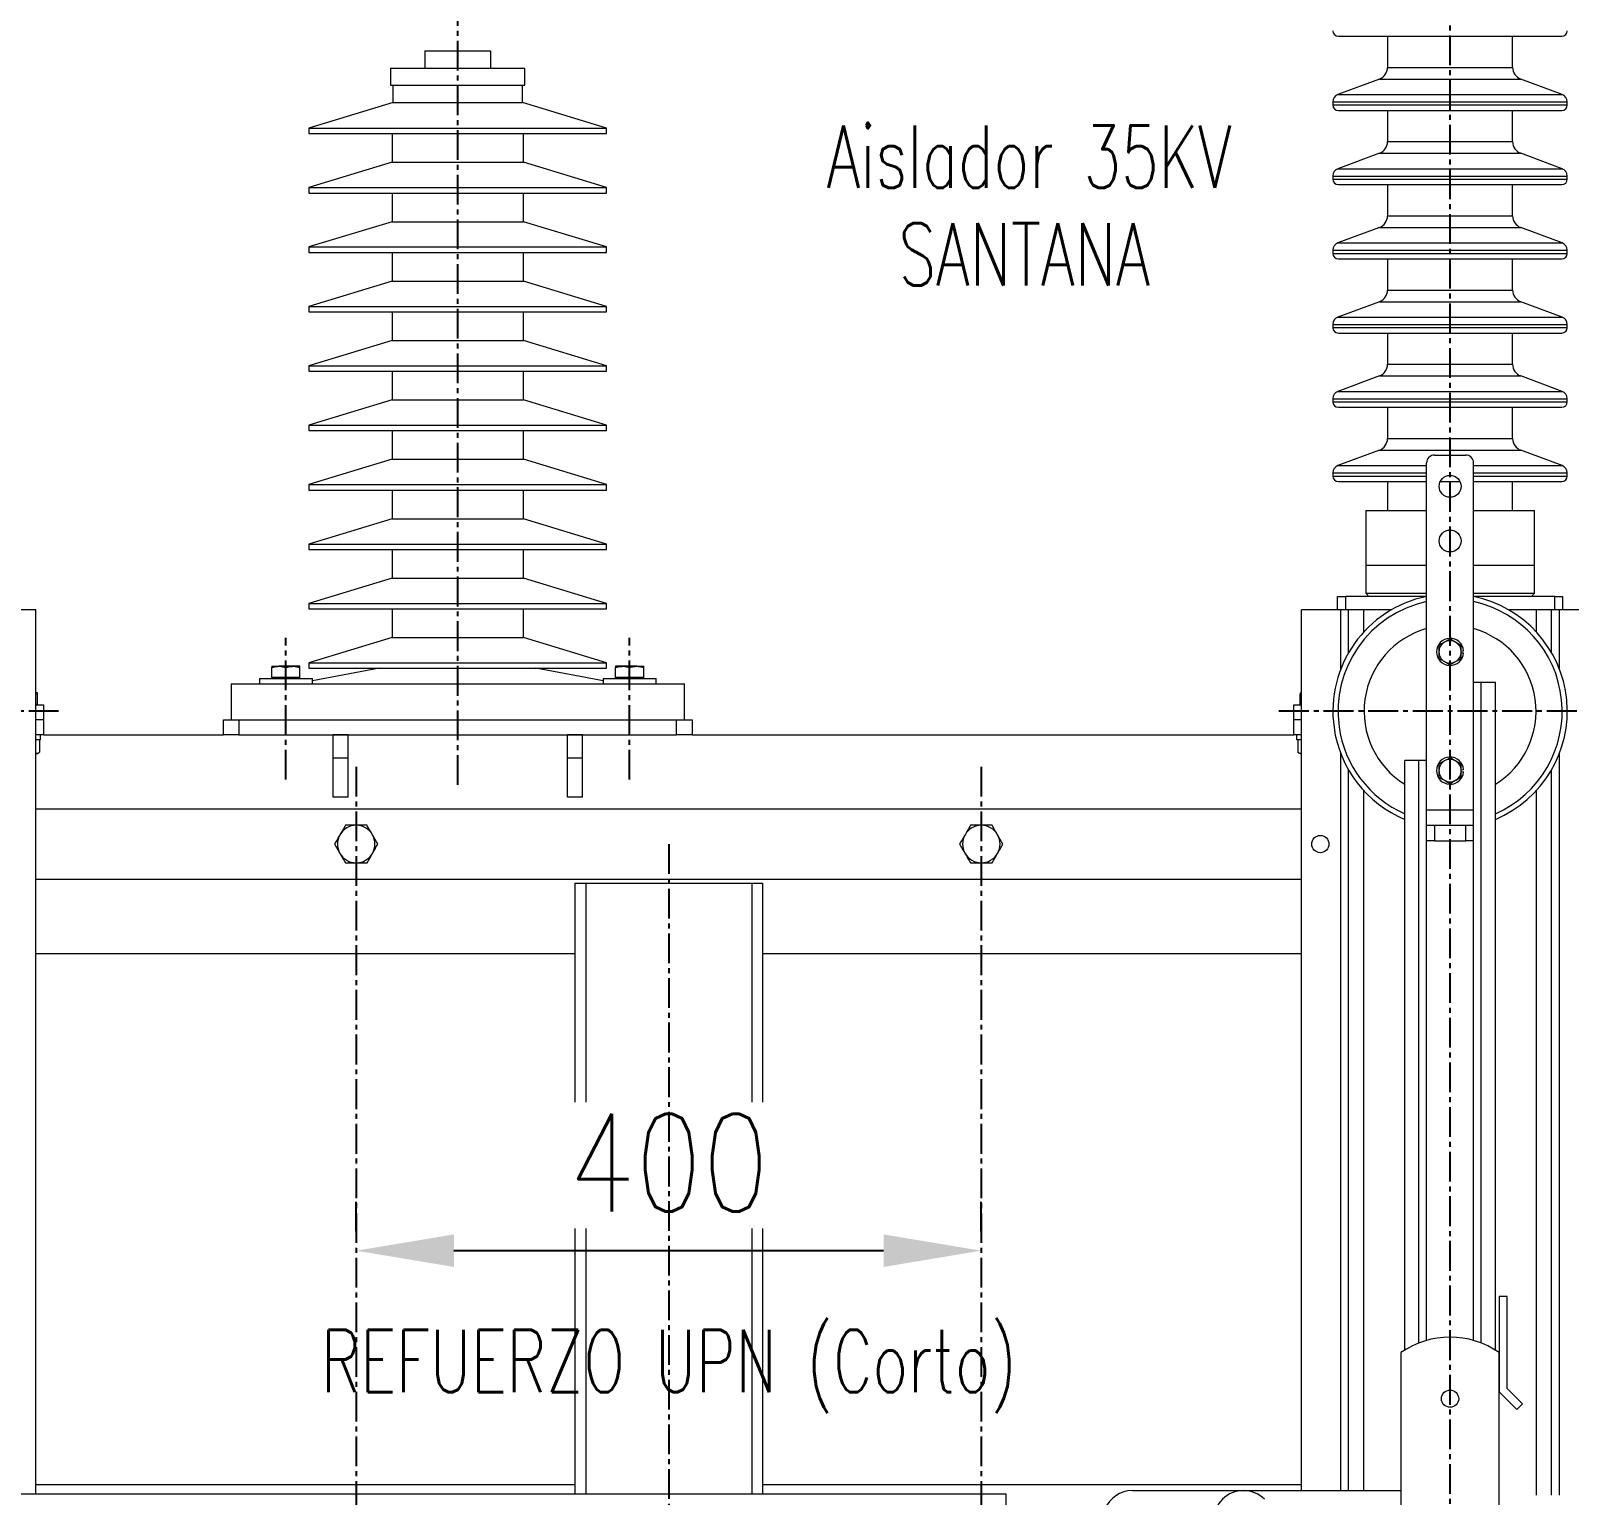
# Model space of a CAD drawing. Header units: millimetres. Extents: x 1587714 to 3094800, y -694377 to -413614.
# Drawn here: x 2030174 to 2031158, y -552337 to -551399 of the extents above; entities that cross this region are included whole.
import ezdxf

# ---------------------------------------------------------------- set-up
doc = ezdxf.new("R2010")
doc.units = ezdxf.units.MM
doc.linetypes.add('CENTER2', pattern=[28.575, 19.05, -3.175, 3.175, -3.175])
for name, color, linetype in [('0_EJES', 1, 'CENTER2'), ('M0_EQUIPOS', 7, 'Continuous'), ('M2_PLBULONES', 2, 'Continuous'), ('M_DIM', 1, 'Continuous')]:
    doc.layers.add(name, color=color, linetype=linetype)
doc.styles.add('STYLE-MSF', font='simplex.shx', dxfattribs={"width": 0.8})
doc.dimstyles.new('DIM1-25', dxfattribs={"dimscale": 25, "dimtxt": 2.5, "dimasz": 2.5, "dimexe": 1.25, "dimexo": 0.5, "dimgap": 1, "dimtad": 1, "dimdec": 1, "dimtxsty": 'STYLE-MSF', "dimcen": 2.5, "dimclrd": 8, "dimclre": 8, "dimclrt": 3, "dimaunit": 1, "dimadec": 1, "dimazin": 2, "dimtfac": 1, "dimtdec": 1, "dimtmove": 0, "dimatfit": 3, "dimfxl": 1, "dimlwd": -1, "dimlwe": -1, "dimarcsym": 0})

# ---------------------------------------------------------------- blocks, each defined once
blk = doc.blocks.new('*D67')
at = {"layer": 'Defpoints', "color": 0}
for p in [(2030382.08, -552180.07), (2030382.08, -552180.07), (2030782.08, -552180.07)]:
    blk.add_point(p, dxfattribs=at)
at = {"layer": 'M_DIM', "color": 8}
for p, q in [((2030382.08, -552167.57), (2030382.08, -552148.82)), ((2030782.08, -552167.57), (2030782.08, -552148.82)), ((2030719.58, -552180.07), (2030444.58, -552180.07))]:
    blk.add_line(p, q, dxfattribs=at)
for points in [[(2030444.58, -552169.66), (2030444.58, -552190.49), (2030382.08, -552180.07)], [(2030719.58, -552169.66), (2030719.58, -552190.49), (2030782.08, -552180.07)]]:
    blk.add_solid(points, dxfattribs=at)
at = {"layer": 'M_DIM', "color": 3, "insert": (2030582.08, -552123.82), "char_height": 62.5, "attachment_point": 5, "style": 'STYLE-MSF'}
blk.add_mtext('400', dxfattribs=at)

msp = doc.modelspace()

# ---------------------------------------------------------------- linework, layer by layer
at = {"layer": '0_EJES'}
for p, q in [((2031082.082, -561136.8825), (2031082.082, -551102.9118)), ((2030447.082, -551881.9841), (2030447.082, -551296.4113)), ((2030337.0966, -551878.4841), (2030337.0966, -551787.802)), ((2030557.0673, -551878.4841), (2030557.0673, -551787.802)), ((2030191.6774, -551834.8222), (2029972.4862, -551834.8222)), ((2031191.6774, -551834.8222), (2030972.4862, -551834.8222)), ((2030382.0817, -551870.328), (2030382.0817, -552449.3165)), ((2030782.0817, -551870.328), (2030782.0817, -552449.3165)), ((2030582.0817, -551919.8222), (2030582.0817, -552399.8222))]:
    msp.add_line(p, q, dxfattribs=at)
at = {"layer": 'M0_EQUIPOS', "color": 20, "linetype": 'Continuous', "lineweight": 15}
for p, q in [((2031010.5818, -551402.7621), (2031153.5818, -551402.7621)), ((2031042.0818, -551402.7621), (2031042.0818, -551422.6996)), ((2031122.0818, -551422.6996), (2031122.0818, -551402.7621)), ((2030426.0817, -551412.1794), (2030426.0817, -551423.1793)), ((2030426.0817, -551412.1794), (2030447.0819, -551412.1794)), ((2030447.0819, -551412.1794), (2030447.0819, -551423.1793)), ((2030447.0819, -551412.1794), (2030468.0818, -551412.1794)), ((2030468.0818, -551412.1794), (2030468.0818, -551423.1793)), ((2030404.0819, -551423.1793), (2030404.0819, -551434.1795)), ((2030404.0819, -551423.1793), (2030490.0819, -551423.1793)), ((2030490.0819, -551434.1795), (2030490.0819, -551423.1793)), ((2031042.0818, -551422.6996), (2031122.0818, -551422.6996)), ((2030404.0819, -551434.1795), (2030490.0819, -551434.1795)), ((2030405.5818, -551434.1795), (2030405.5818, -551445.1794)), ((2030488.5817, -551445.1794), (2030488.5817, -551434.1795)), ((2031036.8673, -551430.1991), (2031010.3409, -551440.0517)), ((2031036.8673, -551430.1991), (2031127.2963, -551430.1991)), ((2031153.8227, -551440.0517), (2031127.2963, -551430.1991)), ((2030405.7461, -551445.1794), (2030351.8318, -551461.6074)), ((2030405.5818, -551445.1794), (2030488.5817, -551445.1794)), ((2030542.3318, -551461.6074), (2030488.4175, -551445.1794)), ((2031007.0818, -551444.7388), (2031007.0818, -551446.7623)), ((2031007.0818, -551444.7388), (2031157.0818, -551444.7388)), ((2031007.0818, -551446.7623), (2031157.0818, -551446.7623)), ((2031010.3409, -551440.0517), (2031153.8227, -551440.0517)), ((2031157.0818, -551446.7623), (2031157.0818, -551444.7388)), ((2031010.5818, -551450.2622), (2031153.5818, -551450.2622)), ((2031042.0818, -551450.2622), (2031042.0818, -551470.1995)), ((2031122.0818, -551470.1995), (2031122.0818, -551450.2622)), ((2030351.8318, -551461.6074), (2030351.8318, -551465.0797)), ((2030351.8318, -551461.6074), (2030542.3318, -551461.6074)), ((2030351.8318, -551465.0797), (2030542.3318, -551465.0797)), ((2030405.0036, -551465.0797), (2030405.0036, -551483.4303)), ((2030489.1599, -551483.4303), (2030489.1599, -551465.0797)), ((2030542.3318, -551465.0797), (2030542.3318, -551461.6074)), ((2031042.0818, -551470.1995), (2031122.0818, -551470.1995)), ((2030405.0036, -551483.4303), (2030351.8318, -551499.6323)), ((2030405.0036, -551483.4303), (2030489.1599, -551483.4303)), ((2030542.3318, -551499.6323), (2030489.1599, -551483.4303)), ((2031036.8673, -551477.699), (2031010.3409, -551487.5516)), ((2031036.8673, -551477.699), (2031127.2963, -551477.699)), ((2031153.8227, -551487.5516), (2031127.2963, -551477.699)), ((2031007.0818, -551492.2387), (2031007.0818, -551494.2622)), ((2031007.0818, -551492.2387), (2031157.0818, -551492.2387)), ((2031007.0818, -551494.2622), (2031157.0818, -551494.2622)), ((2031010.3409, -551487.5516), (2031153.8227, -551487.5516)), ((2031157.0818, -551494.2622), (2031157.0818, -551492.2387)), ((2030351.8318, -551499.6323), (2030351.8318, -551503.1046)), ((2030351.8318, -551499.6323), (2030542.3318, -551499.6323)), ((2030351.8318, -551503.1046), (2030542.3318, -551503.1046)), ((2030405.0036, -551503.1046), (2030405.0036, -551521.455)), ((2030489.1599, -551521.455), (2030489.1599, -551503.1046)), ((2030542.3318, -551503.1046), (2030542.3318, -551499.6323)), ((2031010.5818, -551497.7621), (2031153.5818, -551497.7621)), ((2031042.0818, -551497.7621), (2031042.0818, -551517.6997)), ((2031122.0818, -551517.6997), (2031122.0818, -551497.7621)), ((2030405.0036, -551521.455), (2030351.8318, -551537.657)), ((2030405.0036, -551521.455), (2030489.1599, -551521.455)), ((2030542.3318, -551537.657), (2030489.1599, -551521.455)), ((2031036.8673, -551525.1991), (2031010.3409, -551535.0518)), ((2031036.8673, -551525.1991), (2031127.2963, -551525.1991)), ((2031042.0818, -551517.6997), (2031122.0818, -551517.6997)), ((2031153.8227, -551535.0518), (2031127.2963, -551525.1991)), ((2031010.3409, -551535.0518), (2031153.8227, -551535.0518)), ((2030351.8318, -551537.657), (2030351.8318, -551541.1293)), ((2030351.8318, -551537.657), (2030542.3318, -551537.657)), ((2030351.8318, -551541.1293), (2030542.3318, -551541.1293)), ((2030405.0036, -551541.1293), (2030405.0036, -551559.4796)), ((2030489.1599, -551559.4796), (2030489.1599, -551541.1293)), ((2030542.3318, -551541.1293), (2030542.3318, -551537.657)), ((2031007.0818, -551539.7388), (2031007.0818, -551541.7623)), ((2031007.0818, -551539.7388), (2031157.0818, -551539.7388)), ((2031007.0818, -551541.7623), (2031157.0818, -551541.7623)), ((2031010.5818, -551545.2623), (2031153.5818, -551545.2623)), ((2031042.0818, -551545.2623), (2031042.0818, -551565.1996)), ((2031122.0818, -551565.1996), (2031122.0818, -551545.2623)), ((2031157.0818, -551541.7623), (2031157.0818, -551539.7388)), ((2030405.0036, -551559.4796), (2030351.8318, -551575.6816)), ((2030405.0036, -551559.4796), (2030489.1599, -551559.4796)), ((2030542.3318, -551575.6816), (2030489.1599, -551559.4796)), ((2031042.0818, -551565.1996), (2031122.0818, -551565.1996)), ((2030351.8318, -551575.6816), (2030351.8318, -551579.154)), ((2030351.8318, -551575.6816), (2030542.3318, -551575.6816)), ((2030542.3318, -551579.154), (2030542.3318, -551575.6816)), ((2031036.8673, -551572.699), (2031010.3409, -551582.5517)), ((2031036.8673, -551572.699), (2031127.2963, -551572.699)), ((2031153.8227, -551582.5517), (2031127.2963, -551572.699)), ((2030351.8318, -551579.154), (2030542.3318, -551579.154)), ((2030405.0036, -551579.154), (2030405.0036, -551597.5046)), ((2030489.1599, -551597.5046), (2030489.1599, -551579.154)), ((2031010.3409, -551582.5517), (2031153.8227, -551582.5517)), ((2031007.0818, -551587.2387), (2031007.0818, -551589.2622)), ((2031007.0818, -551587.2387), (2031157.0818, -551587.2387)), ((2031007.0818, -551589.2622), (2031157.0818, -551589.2622)), ((2031010.5818, -551592.7622), (2031153.5818, -551592.7622)), ((2031042.0818, -551592.7622), (2031042.0818, -551612.6997)), ((2031122.0818, -551612.6997), (2031122.0818, -551592.7622)), ((2031157.0818, -551589.2622), (2031157.0818, -551587.2387)), ((2030405.0036, -551597.5046), (2030351.8318, -551613.7063)), ((2030405.0036, -551597.5046), (2030489.1599, -551597.5046)), ((2030542.3318, -551613.7063), (2030489.1599, -551597.5046)), ((2030351.8318, -551613.7063), (2030351.8318, -551617.1786)), ((2030351.8318, -551613.7063), (2030542.3318, -551613.7063)), ((2030542.3318, -551617.1786), (2030542.3318, -551613.7063)), ((2031042.0818, -551612.6997), (2031122.0818, -551612.6997)), ((2030351.8318, -551617.1786), (2030542.3318, -551617.1786)), ((2030405.0036, -551617.1786), (2030405.0036, -551635.5292)), ((2030489.1599, -551635.5292), (2030489.1599, -551617.1786)), ((2031036.8673, -551620.1989), (2031010.3409, -551630.0518)), ((2031036.8673, -551620.1989), (2031127.2963, -551620.1989)), ((2031153.8227, -551630.0518), (2031127.2963, -551620.1989)), ((2031007.0818, -551634.7389), (2031007.0818, -551636.7621)), ((2031007.0818, -551634.7389), (2031157.0818, -551634.7389)), ((2031010.3409, -551630.0518), (2031153.8227, -551630.0518)), ((2031157.0818, -551636.7621), (2031157.0818, -551634.7389)), ((2030405.0036, -551635.5292), (2030351.8318, -551651.731)), ((2030405.0036, -551635.5292), (2030489.1599, -551635.5292)), ((2030542.3318, -551651.731), (2030489.1599, -551635.5292)), ((2031007.0818, -551636.7621), (2031157.0818, -551636.7621)), ((2031010.5818, -551640.2623), (2031153.5818, -551640.2623)), ((2031042.0818, -551640.2623), (2031042.0818, -551660.1996)), ((2031122.0818, -551660.1996), (2031122.0818, -551640.2623)), ((2030351.8318, -551651.731), (2030351.8318, -551655.2033)), ((2030351.8318, -551651.731), (2030542.3318, -551651.731)), ((2030542.3318, -551655.2033), (2030542.3318, -551651.731)), ((2030351.8318, -551655.2033), (2030542.3318, -551655.2033)), ((2030405.0036, -551655.2033), (2030405.0036, -551673.5539)), ((2030489.1599, -551673.5539), (2030489.1599, -551655.2033)), ((2031042.0818, -551660.1996), (2031122.0818, -551660.1996)), ((2030405.0036, -551673.5539), (2030351.8318, -551689.7559)), ((2030405.0036, -551673.5539), (2030489.1599, -551673.5539)), ((2030542.3318, -551689.7559), (2030489.1599, -551673.5539)), ((2031036.8673, -551667.699), (2031010.3409, -551677.5517)), ((2031036.8673, -551667.699), (2031127.2963, -551667.699)), ((2031153.8227, -551677.5517), (2031127.2963, -551667.699)), ((2031007.0818, -551682.2388), (2031007.0818, -551684.2622)), ((2031007.0818, -551682.2388), (2031067.0818, -551682.2388)), ((2031010.3409, -551677.5517), (2031067.0818, -551677.5517)), ((2031097.0819, -551677.5517), (2031153.8227, -551677.5517)), ((2031097.0819, -551682.2388), (2031157.0818, -551682.2388)), ((2031157.0818, -551684.2622), (2031157.0818, -551682.2388)), ((2030351.8318, -551689.7559), (2030351.8318, -551693.2282)), ((2030351.8318, -551689.7559), (2030542.3318, -551689.7559)), ((2030351.8318, -551693.2282), (2030542.3318, -551693.2282)), ((2030405.0036, -551693.2282), (2030405.0036, -551711.5785)), ((2030489.1599, -551711.5785), (2030489.1599, -551693.2282)), ((2030542.3318, -551693.2282), (2030542.3318, -551689.7559)), ((2031007.0818, -551684.2622), (2031067.0818, -551684.2622)), ((2031010.5818, -551687.7622), (2031067.0818, -551687.7622)), ((2031042.0818, -551687.7622), (2031042.0818, -551706.2623)), ((2031075.7861, -551687.7622), (2031088.3776, -551687.7622)), ((2031097.0819, -551684.2622), (2031157.0818, -551684.2622)), ((2031097.0819, -551687.7622), (2031153.5818, -551687.7622)), ((2031122.0818, -551706.2623), (2031122.0818, -551687.7622)), ((2030405.0036, -551711.5785), (2030351.8318, -551727.7805)), ((2030405.0036, -551711.5785), (2030489.1599, -551711.5785)), ((2030542.3318, -551727.7805), (2030489.1599, -551711.5785)), ((2031028.0819, -551706.2623), (2031028.0819, -551741.2621)), ((2031028.0819, -551706.2623), (2031067.0818, -551706.2623)), ((2031097.0819, -551706.2623), (2031136.0818, -551706.2623)), ((2031136.0818, -551741.2621), (2031136.0818, -551706.2623)), ((2030351.8318, -551727.7805), (2030351.8318, -551731.2528)), ((2030351.8318, -551727.7805), (2030542.3318, -551727.7805)), ((2030351.8318, -551731.2528), (2030542.3318, -551731.2528)), ((2030405.0036, -551731.2528), (2030405.0036, -551749.6032)), ((2030489.1599, -551749.6032), (2030489.1599, -551731.2528)), ((2030542.3318, -551731.2528), (2030542.3318, -551727.7805)), ((2031028.0819, -551741.2621), (2031028.0819, -551759.2623)), ((2031028.0819, -551741.2621), (2031067.0818, -551741.2621)), ((2031097.0819, -551741.2621), (2031136.0818, -551741.2621)), ((2031136.0818, -551759.2623), (2031136.0818, -551741.2621)), ((2030405.0036, -551749.6032), (2030351.8318, -551765.8052)), ((2030405.0036, -551749.6032), (2030489.1599, -551749.6032)), ((2030542.3318, -551765.8052), (2030489.1599, -551749.6032)), ((2031010.0819, -551769.8223), (2031010.0819, -551761.2621)), ((2031010.0819, -551761.2621), (2031015.0818, -551761.2621)), ((2031015.0818, -551761.2621), (2031015.0818, -551769.8223)), ((2031067.0818, -551761.2621), (2031015.0818, -551761.2621)), ((2031028.0819, -551759.2623), (2031030.0818, -551761.2621)), ((2031028.0819, -551759.2623), (2031067.0818, -551759.2623)), ((2031097.0819, -551759.2623), (2031136.0818, -551759.2623)), ((2031149.0818, -551761.2621), (2031097.0819, -551761.2621)), ((2031134.0818, -551761.2621), (2031136.0818, -551759.2623)), ((2031149.0818, -551769.8223), (2031149.0818, -551761.2621)), ((2031149.0818, -551761.2621), (2031154.0818, -551761.2621)), ((2031154.0818, -551761.2621), (2031154.0818, -551769.8223)), ((2030351.8318, -551765.8052), (2030351.8318, -551769.2775)), ((2030351.8318, -551765.8052), (2030542.3318, -551765.8052)), ((2030351.8318, -551769.2775), (2030542.3318, -551769.2775)), ((2030405.0036, -551769.2775), (2030405.0036, -551787.6281)), ((2030489.1599, -551787.6281), (2030489.1599, -551769.2775)), ((2030542.3318, -551769.2775), (2030542.3318, -551765.8052)), ((2030405.0035, -551787.6281), (2030351.8318, -551803.8298)), ((2030405.0035, -551787.6281), (2030489.16, -551787.6281)), ((2030542.3316, -551803.8298), (2030489.16, -551787.6281)), ((2030351.8318, -551803.8298), (2030542.3316, -551803.8298)), ((2030351.8318, -551803.8298), (2030351.8318, -551807.3022)), ((2030351.8318, -551807.3022), (2030542.3316, -551807.3022)), ((2030397.0818, -551807.3022), (2030354.0968, -551815.4126)), ((2030540.0671, -551815.4126), (2030497.0817, -551807.3022)), ((2030542.3316, -551807.3022), (2030542.3316, -551803.8298)), ((2030302.082, -551817.3022), (2030592.0819, -551817.3022)), ((2030302.082, -551817.3022), (2030302.082, -551840.3022)), ((2030592.0819, -551840.3022), (2030592.0819, -551817.3022))]:
    msp.add_line(p, q, dxfattribs=at)
at = {"layer": 'M0_EQUIPOS', "color": 180, "linetype": 'Continuous', "lineweight": 15}
for p, q in [((2031072.0818, -551670.8221), (2031092.0819, -551670.8221)), ((2031067.0818, -551866.3222), (2031067.0818, -551675.8222)), ((2031097.0819, -551816.3221), (2031097.0819, -551675.8222)), ((2030177.0819, -551769.8223), (2030152.0818, -551769.8223)), ((2030177.0819, -552335.8999), (2030177.0819, -551769.8223)), ((2030987.0818, -552333.5999), (2030987.0818, -551769.8223)), ((2031012.0818, -551769.8223), (2030987.0818, -551769.8223)), ((2031017.0818, -551769.8223), (2031012.0818, -551769.8223)), ((2031012.0818, -551807.8964), (2031012.0818, -551769.8223)), ((2031017.0818, -551797.4057), (2031017.0818, -551769.8223)), ((2031026.8418, -551769.8223), (2031017.0818, -551769.8223)), ((2031044.6653, -551769.8223), (2031026.8418, -551769.8223)), ((2031026.8418, -551784.0921), (2031026.8418, -551769.8223)), ((2031137.3218, -551769.8223), (2031119.4985, -551769.8223)), ((2031147.0818, -551769.8223), (2031137.3218, -551769.8223)), ((2031137.3218, -551784.0921), (2031137.3218, -551769.8223)), ((2031147.0818, -551797.4057), (2031147.0818, -551769.8223)), ((2031152.0818, -551769.8223), (2031147.0818, -551769.8223)), ((2031177.0818, -551769.8223), (2031152.0818, -551769.8223)), ((2031152.0818, -551807.8964), (2031152.0818, -551769.8223)), ((2031097.0819, -552237.4932), (2031097.0819, -551816.3221)), ((2031102.0819, -551816.3221), (2031097.0819, -551816.3221)), ((2031111.0818, -551816.3221), (2031102.0819, -551816.3221)), ((2031102.0819, -552239.1735), (2031102.0819, -551816.3221)), ((2031111.0818, -552243.6749), (2031111.0818, -551816.3221)), ((2031012.0818, -552333.5999), (2031012.0818, -551861.748)), ((2031053.0818, -552243.6749), (2031053.0818, -551866.3222)), ((2031062.0818, -551866.3222), (2031053.0818, -551866.3222)), ((2031067.0818, -551866.3222), (2031062.0818, -551866.3222)), ((2031062.0818, -552239.1735), (2031062.0818, -551866.3222)), ((2031067.0818, -552237.4932), (2031067.0818, -551866.3222)), ((2031152.0818, -552336.5938), (2031152.0818, -551861.748)), ((2031017.0818, -552333.5999), (2031017.0818, -551872.2388)), ((2031147.0818, -552336.5938), (2031147.0818, -551872.2388)), ((2031026.8418, -552333.5999), (2031026.8418, -551885.5523)), ((2031137.3218, -552336.6005), (2031137.3218, -551885.5523)), ((2030177.0819, -551897.3222), (2030987.0818, -551897.3222)), ((2031067.0818, -551897.8222), (2031097.0819, -551897.8222)), ((2031067.0818, -551907.8222), (2031072.0818, -551907.8222)), ((2031072.0818, -551907.8222), (2031072.0818, -551917.8222)), ((2031072.0818, -551907.8222), (2031092.0819, -551907.8222)), ((2031092.0819, -551917.8222), (2031092.0819, -551907.8222)), ((2031092.0819, -551907.8222), (2031097.0819, -551907.8222)), ((2031072.0818, -551917.8222), (2031067.0818, -551917.8222)), ((2031072.0818, -551917.8222), (2031092.0819, -551917.8222)), ((2031097.0819, -551917.8222), (2031092.0819, -551917.8222)), ((2030177.0819, -551942.3222), (2030987.0818, -551942.3222)), ((2031113.5819, -552209.3222), (2031113.5819, -552270.3221)), ((2031118.5819, -552209.3222), (2031113.5819, -552209.3222)), ((2031118.5819, -552268.2511), (2031118.5819, -552209.3222)), ((2031050.5818, -552245.3222), (2031050.5818, -552529.8222)), ((2031113.5819, -552529.8222), (2031113.5819, -552245.3222)), ((2031113.5819, -552270.3221), (2031124.8955, -552281.6359)), ((2031128.431, -552278.1004), (2031118.5819, -552268.2511)), ((2031124.8955, -552281.6359), (2031128.431, -552278.1004)), ((2030878.8556, -552333.5999), (2031050.5818, -552333.5999)), ((2030798.0427, -552335.8999), (2030113.5821, -552335.8999)), ((2030798.0427, -552352.5999), (2030798.0427, -552335.8999))]:
    msp.add_line(p, q, dxfattribs=at)
at = {"layer": 'M0_EQUIPOS', "linetype": 'Continuous', "lineweight": 15}
for p, q in [((2030178.0818, -551823.0222), (2030177.0819, -551823.0222)), ((2030177.0819, -551823.5574), (2030178.0818, -551823.826)), ((2030178.0818, -551830.1823), (2030177.0819, -551830.1823)), ((2030177.0819, -551830.7822), (2030182.0818, -551830.7822)), ((2030178.0818, -551830.1823), (2030178.0818, -551823.826)), ((2030178.0818, -551830.7822), (2030178.0818, -551830.1823)), ((2030182.0818, -551830.7822), (2030182.0818, -551840.3022)), ((2030982.0819, -551840.3022), (2030982.0819, -551830.7822)), ((2030982.0819, -551830.7822), (2030987.0818, -551830.7822)), ((2030986.0818, -551823.0222), (2030987.0818, -551823.0222)), ((2030986.0818, -551823.826), (2030987.0818, -551823.5615)), ((2030986.0818, -551830.1823), (2030986.0818, -551823.826)), ((2030986.0818, -551830.1823), (2030986.0818, -551830.7822)), ((2030987.0818, -551830.1823), (2030986.0818, -551830.1823)), ((2030182.0818, -551840.3022), (2030177.0819, -551840.3022)), ((2030182.0818, -551840.3022), (2030182.0818, -551849.8222)), ((2030297.0819, -551840.3022), (2030307.0816, -551840.3022)), ((2030297.0819, -551849.8222), (2030297.0819, -551840.3022)), ((2030307.0816, -551840.3022), (2030587.0818, -551840.3022)), ((2030307.0816, -551840.3022), (2030307.0816, -551849.8222)), ((2030587.0818, -551840.3022), (2030597.0821, -551840.3022)), ((2030587.0818, -551849.8222), (2030587.0818, -551840.3022)), ((2030597.0821, -551840.3022), (2030597.0821, -551849.8222)), ((2030987.0818, -551840.3022), (2030982.0819, -551840.3022)), ((2030982.0819, -551849.8222), (2030982.0819, -551840.3022)), ((2030182.0818, -551849.8222), (2030177.0819, -551849.8222)), ((2030180.1182, -551852.9972), (2030180.1182, -551849.8222)), ((2030182.0818, -551849.8222), (2030297.0818, -551849.8222)), ((2030307.0816, -551849.8222), (2030297.0819, -551849.8222)), ((2030307.0816, -551849.8222), (2030587.0818, -551849.8222)), ((2030376.8419, -551849.8222), (2030367.3219, -551849.8222)), ((2030367.3219, -551864.8222), (2030367.3219, -551849.8222)), ((2030376.8419, -551864.8222), (2030376.8419, -551849.8222)), ((2030526.842, -551849.8222), (2030517.322, -551849.8222)), ((2030517.322, -551864.8222), (2030517.322, -551849.8222)), ((2030526.842, -551864.8222), (2030526.842, -551849.8222)), ((2030597.0821, -551849.8222), (2030587.0818, -551849.8222)), ((2030597.0817, -551849.8222), (2030982.0819, -551849.8222)), ((2030987.0818, -551849.8222), (2030982.0819, -551849.8222)), ((2030984.0796, -551852.9972), (2030984.0796, -551849.8222)), ((2030180.1182, -551852.9972), (2030177.0819, -551852.9972)), ((2030178.0818, -551861.8222), (2030179.4742, -551861.0184)), ((2030179.4742, -551852.9972), (2030179.4742, -551861.0184)), ((2030987.0818, -551852.9972), (2030984.0796, -551852.9972)), ((2030984.6896, -551852.9972), (2030984.6896, -551861.0184)), ((2030984.6896, -551861.0184), (2030986.0818, -551861.8222)), ((2030177.0819, -551861.8222), (2030178.0818, -551861.8222)), ((2030367.3219, -551889.8222), (2030367.3219, -551864.8222)), ((2030376.8419, -551864.8222), (2030367.3219, -551864.8222)), ((2030376.8419, -551889.8222), (2030376.8419, -551864.8222)), ((2030526.842, -551864.8222), (2030517.322, -551864.8222)), ((2030517.322, -551889.8222), (2030517.322, -551864.8222)), ((2030526.842, -551889.8222), (2030526.842, -551864.8222)), ((2030986.0818, -551861.8222), (2030987.0818, -551861.8222)), ((2030376.8419, -551889.8222), (2030367.3219, -551889.8222)), ((2030526.842, -551889.8222), (2030517.322, -551889.8222)), ((2030522.0818, -551944.8222), (2030525.0105, -551944.8222)), ((2030522.0818, -551944.8222), (2030522.0818, -552084.9719)), ((2030525.0105, -551944.8222), (2030528.9954, -551944.8222)), ((2030528.9954, -551944.8222), (2030531.9814, -551944.8222)), ((2030528.9954, -551944.8222), (2030528.9954, -552084.9719)), ((2030531.9814, -551944.8222), (2030540.9474, -551944.8222)), ((2030540.9474, -551944.8222), (2030623.2161, -551944.8222)), ((2030623.2161, -551944.8222), (2030632.182, -551944.8222)), ((2030632.182, -551944.8222), (2030635.1685, -551944.8222)), ((2030635.1685, -551944.8222), (2030639.1529, -551944.8222)), ((2030635.1685, -551944.8222), (2030635.1685, -552084.9719)), ((2030639.1529, -551944.8222), (2030642.0817, -551944.8222)), ((2030642.0817, -551944.8222), (2030642.0817, -552084.9719)), ((2030177.0819, -551989.8222), (2030522.0818, -551989.8222)), ((2030642.0819, -551989.8222), (2030987.0818, -551989.8222)), ((2030522.0818, -552165.9505), (2030522.0818, -552335.8999)), ((2030528.9954, -552165.9505), (2030528.9954, -552335.8999)), ((2030635.1685, -552165.9505), (2030635.1685, -552335.8999)), ((2030642.0817, -552165.9505), (2030642.0817, -552335.8999)), ((2030177.0819, -552329.8222), (2030522.0818, -552329.8222)), ((2030642.0819, -552329.8222), (2030987.0818, -552329.8222))]:
    msp.add_line(p, q, dxfattribs=at)
at = {"layer": 'M0_EQUIPOS', "color": 180, "linetype": 'Continuous', "lineweight": 15}
for centre, radius in [((2031082.0818, -551690.8222), 7), ((2031082.0818, -551725.8222), 7), ((2030999.0818, -551919.8222), 5.5), ((2031082.0818, -552274.8222), 5.5)]:
    msp.add_circle(centre, radius, dxfattribs=at)
at = {"layer": 'M0_EQUIPOS', "color": 20, "linetype": 'Continuous', "lineweight": 15}
for centre, radius, start, end in [((2031010.5818, -551399.2622), 3.5, 180, 270), ((2031153.5818, -551399.2622), 3.5, 270, 0), ((2031034.0818, -551422.6996), 8, 290.3764352, 0), ((2031130.0818, -551422.6996), 8, 180, 249.6235648), ((2031012.0818, -551444.7388), 5, 110.3764352, 180), ((2031010.5818, -551446.7622), 3.5, 180, 270), ((2031153.5818, -551446.7622), 3.5, 270, 0), ((2031152.0818, -551444.7388), 5, 0, 69.6235648), ((2031034.0818, -551470.1996), 8, 290.3764352, 0), ((2031130.0818, -551470.1996), 8, 180, 249.6235648), ((2031012.0818, -551492.2388), 5, 110.3764352, 180), ((2031010.5818, -551494.2622), 3.5, 180, 270), ((2031153.5818, -551494.2622), 3.5, 270, 0), ((2031152.0818, -551492.2388), 5, 0, 69.6235648), ((2031034.0818, -551517.6996), 8, 290.3764352, 0), ((2031130.0818, -551517.6996), 8, 180, 249.6235648), ((2031012.0818, -551539.7388), 5, 110.3764352, 180), ((2031152.0818, -551539.7388), 5, 0, 69.6235648), ((2031010.5818, -551541.7622), 3.5, 180, 270), ((2031153.5818, -551541.7622), 3.5, 270, 0), ((2031034.0818, -551565.1996), 8, 290.3764352, 0), ((2031130.0818, -551565.1996), 8, 180, 249.6235648), ((2031012.0818, -551587.2388), 5, 110.3764352, 180), ((2031152.0818, -551587.2388), 5, 0, 69.6235648), ((2031010.5818, -551589.2622), 3.5, 180, 270), ((2031153.5818, -551589.2622), 3.5, 270, 0), ((2031034.0818, -551612.6996), 8, 290.3764352, 0), ((2031130.0818, -551612.6996), 8, 180, 249.6235648), ((2031012.0818, -551634.7388), 5, 110.3764352, 180), ((2031152.0818, -551634.7388), 5, 0, 69.6235648), ((2031010.5818, -551636.7622), 3.5, 180, 270), ((2031153.5818, -551636.7622), 3.5, 270, 0), ((2031034.0818, -551660.1996), 8, 290.3764352, 0), ((2031130.0818, -551660.1996), 8, 180, 249.6235648), ((2031012.0818, -551682.2388), 5, 110.3764352, 180), ((2031152.0818, -551682.2388), 5, 0, 69.6235648), ((2031010.5818, -551684.2622), 3.5, 180, 270), ((2031153.5818, -551684.2622), 3.5, 270, 0)]:
    msp.add_arc(centre, radius, start, end, dxfattribs=at)
at = {"layer": 'M0_EQUIPOS', "color": 180, "linetype": 'Continuous', "lineweight": 15}
for centre, radius, start, end in [((2031072.0818, -551675.8222), 5, 90, 180), ((2031092.0818, -551675.8222), 5, 0, 90), ((2031082.0818, -551834.8222), 75, 101.536959, 187.960073), ((2031082.0818, -551834.8222), 75, 292.747248, 78.463041), ((2031082.0818, -551834.8222), 71.7409, 102.0687748, 187.960073), ((2031082.0818, -551834.8222), 71.7409, 293.8430261, 77.9312252), ((2031082.0818, -551834.8222), 55, 105.8266201, 238.1786315), ((2031082.0818, -551834.8222), 55, 301.8213685, 74.1733799), ((2031082.0818, -551834.8222), 75, 187.960073, 247.252752), ((2031082.0818, -551834.8222), 71.7409, 187.960073, 246.1569739), ((2031082.0818, -552290.4082), 55, 55.0593734, 124.9406266), ((2030878.8559, -552352.5999), 19, 90, 158.4587904), ((2030949.8559, -552352.5999), 19, 45, 225)]:
    msp.add_arc(centre, radius, start, end, dxfattribs=at)
at = {"layer": 'M0_EQUIPOS', "linetype": 'Continuous', "lineweight": 15}
for points, knots in [([(2030178.0818, -551823.826), (2030178.0818, -551823.4933), (2030178.0818, -551823.0666), (2030178.0818, -551823.0302), (2030178.0818, -551823.0222)], [0, 0, 0, 0, 0.7796356, 1, 1, 1, 1]), ([(2030986.0818, -551823.0222), (2030986.0818, -551823.0302), (2030986.0818, -551823.0666), (2030986.0818, -551823.4933), (2030986.0818, -551823.826)], [0, 0, 0, 0, 0.2203644, 1, 1, 1, 1]), ([(2030177.0819, -551861.8137), (2030177.4798, -551861.7605), (2030178.2902, -551861.652), (2030179.0748, -551861.2321), (2030179.4742, -551861.0184)], [0, 0, 0, 0, 0.49103369, 1, 1, 1, 1]), ([(2030984.6896, -551861.0184), (2030985.1113, -551861.2456), (2030985.8957, -551861.6683), (2030986.7068, -551861.7501), (2030987.0818, -551861.788)], [0, 0, 0, 0, 0.53756486, 1, 1, 1, 1])]:
    msp.add_open_spline(points, degree=3, knots=knots, dxfattribs=at)
at = {"layer": 'M2_PLBULONES', "linetype": 'Continuous', "lineweight": 15}
for p, q in [((2031089.2192, -551796.2604), (2031090.7292, -551796.1417)), ((2031089.2192, -551797.384), (2031090.7292, -551797.5028)), ((2030328.0968, -551806.0423), (2030332.5967, -551806.0423)), ((2030328.0968, -551813.2022), (2030328.0968, -551806.8461)), ((2030341.5965, -551806.0423), (2030332.5967, -551806.0423)), ((2030337.0966, -551813.2022), (2030337.0966, -551806.8461)), ((2030346.0964, -551806.0423), (2030341.5965, -551806.0423)), ((2030346.0964, -551813.2022), (2030346.0964, -551806.8461)), ((2030552.5669, -551806.0423), (2030548.067, -551806.0423)), ((2030548.067, -551813.2022), (2030548.067, -551806.8461)), ((2030561.5672, -551806.0423), (2030552.5669, -551806.0423)), ((2030557.0668, -551813.2022), (2030557.0668, -551806.8461)), ((2030561.5672, -551806.0423), (2030566.0671, -551806.0423)), ((2030566.0671, -551813.2022), (2030566.0671, -551806.8461)), ((2030320.0964, -551813.8022), (2030354.0968, -551813.8022)), ((2030320.0964, -551813.8022), (2030320.0964, -551817.3022)), ((2030332.5967, -551813.2022), (2030328.0968, -551813.2022)), ((2030328.0968, -551813.2022), (2030328.0968, -551813.8022)), ((2030337.0966, -551813.2022), (2030332.5967, -551813.2022)), ((2030341.5965, -551813.2022), (2030337.0966, -551813.2022)), ((2030346.0964, -551813.2022), (2030341.5965, -551813.2022)), ((2030346.0964, -551813.8022), (2030346.0964, -551813.2022)), ((2030354.0968, -551817.3022), (2030354.0968, -551813.8022)), ((2030540.0671, -551813.8022), (2030565.5669, -551813.8022)), ((2030540.0671, -551813.8022), (2030540.0671, -551817.3022)), ((2030552.5669, -551813.2022), (2030548.067, -551813.2022)), ((2030548.067, -551813.2022), (2030548.067, -551813.8022)), ((2030557.0668, -551813.2022), (2030552.5669, -551813.2022)), ((2030561.5672, -551813.2022), (2030557.0668, -551813.2022)), ((2030566.0671, -551813.2022), (2030561.5672, -551813.2022)), ((2030565.5669, -551813.8022), (2030574.067, -551813.8022)), ((2030566.0671, -551813.8022), (2030566.0671, -551813.2022)), ((2030574.067, -551817.3022), (2030574.067, -551813.8022)), ((2031089.2192, -551872.2605), (2031090.7292, -551872.1417)), ((2031089.2192, -551873.3839), (2031090.7292, -551873.5028))]:
    msp.add_line(p, q, dxfattribs=at)
for centre, radius, start, end in [((2031082.0818, -551796.8222), 8.6741, 4.5, 355.5), ((2031082.0818, -551796.8222), 7.1374, 120, 180), ((2031082.0818, -551796.8222), 7.1374, 60, 120), ((2031082.0818, -551796.8222), 7.1374, 0, 60), ((2031082.0818, -551796.8222), 7.1374, 180, 240), ((2031082.0818, -551796.8222), 7.1374, 300, 0), ((2031082.0818, -551796.8222), 7.1374, 240, 300), ((2031082.0818, -551872.8222), 8.6741, 4.5, 355.5), ((2031082.0818, -551872.8222), 7.1374, 120, 180), ((2031082.0818, -551872.8222), 7.1374, 60, 120), ((2031082.0818, -551872.8222), 7.1374, 0, 60), ((2031082.0818, -551872.8222), 7.1374, 180, 240), ((2031082.0818, -551872.8222), 7.1374, 240, 300), ((2031082.0818, -551872.8222), 7.1374, 300, 0), ((2030382.0817, -551919.8222), 12, 90, 150), ((2030382.0817, -551919.8222), 12, 30, 90), ((2030782.0817, -551919.8222), 12, 90, 150), ((2030782.0817, -551919.8222), 12, 30, 90), ((2030382.0817, -551919.8222), 12, 150, 210), ((2030382.0817, -551919.8222), 12, 330, 30), ((2030782.0817, -551919.8222), 12, 150, 210), ((2030782.0817, -551919.8222), 12, 330, 30), ((2030382.0817, -551919.8222), 12, 210, 270), ((2030382.0817, -551919.8222), 12, 270, 330), ((2030782.0817, -551919.8222), 12, 210, 270), ((2030782.0817, -551919.8222), 12, 270, 330)]:
    msp.add_arc(centre, radius, start, end, dxfattribs=at)
for points, knots in [([(2031078.5131, -551790.641), (2031078.4285, -551790.6899), (2031077.2235, -551791.3858), (2031076.0425, -551792.0675), (2031074.9445, -551792.7014)], [0, 0, 0, 0, 0.07020653, 1, 1, 1, 1]), ([(2031082.0819, -551788.5806), (2031081.5023, -551788.9152), (2031080.3325, -551789.5906), (2031079.1232, -551790.2888), (2031078.5131, -551790.641)], [0, 0, 0, 0, 0.4954595, 1, 1, 1, 1]), ([(2031085.6505, -551790.641), (2031085.5659, -551790.5921), (2031084.3607, -551789.8965), (2031083.1798, -551789.2146), (2031082.0819, -551788.5806)], [0, 0, 0, 0, 0.07023124, 1, 1, 1, 1]), ([(2031089.2192, -551792.7014), (2031088.6396, -551792.3668), (2031087.4699, -551791.6914), (2031086.2607, -551790.9933), (2031085.6505, -551790.641)], [0, 0, 0, 0, 0.49544736, 1, 1, 1, 1]), ([(2031074.9445, -551792.7014), (2031074.9445, -551793.7389), (2031074.9445, -551795.0979), (2031074.9445, -551796.4923), (2031074.9445, -551796.8222)], [0, 0, 0, 0, 0.76337555, 1, 1, 1, 1]), ([(2031074.9445, -551796.8222), (2031074.9445, -551797.9145), (2031074.9445, -551799.3097), (2031074.9445, -551800.6516), (2031074.9445, -551800.943)], [0, 0, 0, 0, 0.78292044, 1, 1, 1, 1]), ([(2031074.9445, -551800.943), (2031075.524, -551801.2776), (2031076.6937, -551801.953), (2031077.903, -551802.6511), (2031078.5131, -551803.0034)], [0, 0, 0, 0, 0.49544736, 1, 1, 1, 1]), ([(2031085.6505, -551803.0034), (2031085.7352, -551802.9545), (2031086.9403, -551802.2588), (2031088.1212, -551801.5769), (2031089.2192, -551800.943)], [0, 0, 0, 0, 0.07023124, 1, 1, 1, 1]), ([(2031089.2192, -551796.8222), (2031089.2192, -551796.4923), (2031089.2192, -551795.0979), (2031089.2192, -551793.7389), (2031089.2192, -551792.7014)], [0, 0, 0, 0, 0.23662445, 1, 1, 1, 1]), ([(2031089.2192, -551800.943), (2031089.2192, -551800.6516), (2031089.2192, -551799.3097), (2031089.2192, -551797.9145), (2031089.2192, -551796.8222)], [0, 0, 0, 0, 0.21707956, 1, 1, 1, 1]), ([(2030328.0968, -551806.0423), (2030328.0968, -551806.0502), (2030328.0968, -551806.0865), (2030328.0968, -551806.5133), (2030328.0968, -551806.8461)], [0, 0, 0, 0, 0.22036362, 1, 1, 1, 1]), ([(2030328.0968, -551806.8461), (2030328.8275, -551806.6214), (2030330.3024, -551806.1678), (2030331.8273, -551806.0844), (2030332.5967, -551806.0423)], [0, 0, 0, 0, 0.49542558, 1, 1, 1, 1]), ([(2030332.5967, -551806.0423), (2030332.7033, -551806.0432), (2030333.5111, -551806.0502), (2030335.0341, -551806.226), (2030336.4049, -551806.6381), (2030337.0966, -551806.8461)], [0, 0, 0, 0, 0.07008278, 0.53078648, 1, 1, 1, 1]), ([(2030337.0966, -551806.8461), (2030337.8275, -551806.6214), (2030339.3026, -551806.1679), (2030340.8273, -551806.0844), (2030341.5965, -551806.0423)], [0, 0, 0, 0, 0.49550279, 1, 1, 1, 1]), ([(2030341.5965, -551806.0423), (2030341.7032, -551806.0432), (2030342.5109, -551806.0502), (2030344.0339, -551806.226), (2030345.4047, -551806.6381), (2030346.0964, -551806.8461)], [0, 0, 0, 0, 0.07008278, 0.53078648, 1, 1, 1, 1]), ([(2030346.0964, -551806.8461), (2030346.0964, -551806.5133), (2030346.0964, -551806.0865), (2030346.0964, -551806.0502), (2030346.0964, -551806.0423)], [0, 0, 0, 0, 0.77963638, 1, 1, 1, 1]), ([(2030548.067, -551806.0423), (2030548.067, -551806.0432), (2030548.067, -551806.0502), (2030548.067, -551806.226), (2030548.067, -551806.6381), (2030548.067, -551806.8461)], [0, 0, 0, 0, 0.07009011, 0.53078436, 1, 1, 1, 1]), ([(2030548.067, -551806.8461), (2030548.7979, -551806.6214), (2030550.273, -551806.1679), (2030551.7977, -551806.0844), (2030552.5669, -551806.0423)], [0, 0, 0, 0, 0.49550279, 1, 1, 1, 1]), ([(2030552.5669, -551806.0423), (2030552.6736, -551806.0432), (2030553.4813, -551806.0502), (2030555.0043, -551806.226), (2030556.3751, -551806.6381), (2030557.0668, -551806.8461)], [0, 0, 0, 0, 0.07008278, 0.53078648, 1, 1, 1, 1]), ([(2030557.0668, -551806.8461), (2030557.3546, -551806.7528), (2030558.8196, -551806.2779), (2030560.343, -551806.1472), (2030561.5672, -551806.0423)], [0, 0, 0, 0, 0.19640005, 1, 1, 1, 1]), ([(2030561.5672, -551806.0423), (2030561.9027, -551806.0502), (2030563.4252, -551806.0865), (2030564.9098, -551806.5133), (2030566.0671, -551806.8461)], [0, 0, 0, 0, 0.22037073, 1, 1, 1, 1]), ([(2030566.0671, -551806.8461), (2030566.0671, -551806.6214), (2030566.0671, -551806.1678), (2030566.0671, -551806.0844), (2030566.0671, -551806.0423)], [0, 0, 0, 0, 0.49546059, 1, 1, 1, 1]), ([(2031078.5131, -551803.0034), (2031078.5977, -551803.0522), (2031079.8029, -551803.7479), (2031080.9839, -551804.4298), (2031082.0819, -551805.0638)], [0, 0, 0, 0, 0.07022953, 1, 1, 1, 1]), ([(2031082.0819, -551805.0638), (2031082.6614, -551804.7292), (2031083.8312, -551804.0537), (2031085.0404, -551803.3556), (2031085.6505, -551803.0034)], [0, 0, 0, 0, 0.49544736, 1, 1, 1, 1]), ([(2031078.5131, -551866.641), (2031078.4285, -551866.6898), (2031077.2235, -551867.3858), (2031076.0425, -551868.0675), (2031074.9445, -551868.7014)], [0, 0, 0, 0, 0.07020653, 1, 1, 1, 1]), ([(2031074.9445, -551868.7014), (2031074.9445, -551869.7388), (2031074.9445, -551871.0978), (2031074.9445, -551872.4923), (2031074.9445, -551872.8222)], [0, 0, 0, 0, 0.76337555, 1, 1, 1, 1]), ([(2031082.0819, -551864.5807), (2031081.5023, -551864.9153), (2031080.3325, -551865.5906), (2031079.1232, -551866.2887), (2031078.5131, -551866.641)], [0, 0, 0, 0, 0.49545249, 1, 1, 1, 1]), ([(2031085.6505, -551866.641), (2031085.5659, -551866.5921), (2031084.3608, -551865.8964), (2031083.1799, -551865.2146), (2031082.0819, -551864.5807)], [0, 0, 0, 0, 0.07023223, 1, 1, 1, 1]), ([(2031089.2192, -551868.7014), (2031088.6396, -551868.3668), (2031087.4699, -551867.6914), (2031086.2607, -551866.9932), (2031085.6505, -551866.641)], [0, 0, 0, 0, 0.49544736, 1, 1, 1, 1]), ([(2031089.2192, -551872.8222), (2031089.2192, -551872.4923), (2031089.2192, -551871.0978), (2031089.2192, -551869.7388), (2031089.2192, -551868.7014)], [0, 0, 0, 0, 0.23662445, 1, 1, 1, 1]), ([(2031074.9445, -551872.8222), (2031074.9445, -551873.9145), (2031074.9445, -551875.3097), (2031074.9445, -551876.6516), (2031074.9445, -551876.9429)], [0, 0, 0, 0, 0.78292044, 1, 1, 1, 1]), ([(2031074.9445, -551876.9429), (2031075.524, -551877.2776), (2031076.6937, -551877.953), (2031077.903, -551878.6511), (2031078.5131, -551879.0033)], [0, 0, 0, 0, 0.49544736, 1, 1, 1, 1]), ([(2031078.5131, -551879.0033), (2031078.5977, -551879.0522), (2031079.8029, -551879.7479), (2031080.9839, -551880.4298), (2031082.0819, -551881.0638)], [0, 0, 0, 0, 0.07022953, 1, 1, 1, 1]), ([(2031082.0819, -551881.0638), (2031082.6614, -551880.7291), (2031083.8312, -551880.0537), (2031085.0404, -551879.3556), (2031085.6505, -551879.0033)], [0, 0, 0, 0, 0.49544736, 1, 1, 1, 1]), ([(2031085.6505, -551879.0033), (2031085.7352, -551878.9545), (2031086.9403, -551878.2588), (2031088.1212, -551877.5769), (2031089.2192, -551876.9429)], [0, 0, 0, 0, 0.07023124, 1, 1, 1, 1]), ([(2031089.2192, -551876.9429), (2031089.2192, -551876.6516), (2031089.2192, -551875.3097), (2031089.2192, -551873.9145), (2031089.2192, -551872.8222)], [0, 0, 0, 0, 0.21707956, 1, 1, 1, 1]), ([(2030375.1536, -551907.8222), (2030374.5911, -551908.7967), (2030373.4557, -551910.7635), (2030372.2817, -551912.7965), (2030371.6894, -551913.8223)], [0, 0, 0, 0, 0.49544576, 1, 1, 1, 1]), ([(2030382.0816, -551907.8222), (2030381.164, -551907.8222), (2030379.3149, -551907.8222), (2030377.0065, -551907.8222), (2030375.6312, -551907.8222), (2030375.1536, -551907.8222)], [0, 0, 0, 0, 0.3913479, 0.78866448, 1, 1, 1, 1]), ([(2030389.01, -551907.8222), (2030387.2559, -551907.8222), (2030384.9708, -551907.8222), (2030382.6264, -551907.8222), (2030382.0816, -551907.8222)], [0, 0, 0, 0, 0.76760719, 1, 1, 1, 1]), ([(2030392.4742, -551913.8223), (2030392.3921, -551913.68), (2030391.77, -551912.6031), (2030390.5981, -551910.5722), (2030389.5426, -551908.7445), (2030389.01, -551907.8222)], [0, 0, 0, 0, 0.0701142, 0.53078762, 1, 1, 1, 1]), ([(2030775.1536, -551907.8222), (2030774.5911, -551908.7967), (2030773.4557, -551910.7635), (2030772.2817, -551912.7965), (2030771.6894, -551913.8223)], [0, 0, 0, 0, 0.49544576, 1, 1, 1, 1]), ([(2030782.0816, -551907.8222), (2030781.164, -551907.8222), (2030779.3149, -551907.8222), (2030777.0065, -551907.8222), (2030775.6312, -551907.8222), (2030775.1536, -551907.8222)], [0, 0, 0, 0, 0.3913479, 0.78866448, 1, 1, 1, 1]), ([(2030789.01, -551907.8222), (2030787.2559, -551907.8222), (2030784.9708, -551907.8222), (2030782.6264, -551907.8222), (2030782.0816, -551907.8222)], [0, 0, 0, 0, 0.76760719, 1, 1, 1, 1]), ([(2030792.4742, -551913.8223), (2030792.3921, -551913.68), (2030791.77, -551912.6031), (2030790.5981, -551910.5722), (2030789.5426, -551908.7445), (2030789.01, -551907.8222)], [0, 0, 0, 0, 0.0701142, 0.53078762, 1, 1, 1, 1]), ([(2030371.6894, -551913.8223), (2030371.6072, -551913.9645), (2030370.985, -551915.0412), (2030369.8132, -551917.0723), (2030368.7577, -551918.9), (2030368.2252, -551919.8222)], [0, 0, 0, 0, 0.07010055, 0.53078073, 1, 1, 1, 1]), ([(2030368.2252, -551919.8222), (2030368.7879, -551920.7966), (2030369.9237, -551922.7632), (2030371.0973, -551924.7964), (2030371.6894, -551925.8222)], [0, 0, 0, 0, 0.49547919, 1, 1, 1, 1]), ([(2030395.938, -551919.8222), (2030395.3754, -551918.8478), (2030394.24, -551916.8811), (2030393.0664, -551914.848), (2030392.4742, -551913.8223)], [0, 0, 0, 0, 0.49546976, 1, 1, 1, 1]), ([(2030392.4742, -551925.8222), (2030392.5562, -551925.68), (2030393.1773, -551924.6025), (2030394.3509, -551922.5726), (2030395.4057, -551920.7445), (2030395.938, -551919.8222)], [0, 0, 0, 0, 0.07008262, 0.53080508, 1, 1, 1, 1]), ([(2030771.6894, -551913.8223), (2030771.6072, -551913.9645), (2030770.985, -551915.0412), (2030769.8132, -551917.0723), (2030768.7577, -551918.9), (2030768.2252, -551919.8222)], [0, 0, 0, 0, 0.07010055, 0.53078073, 1, 1, 1, 1]), ([(2030768.2252, -551919.8222), (2030768.7879, -551920.7966), (2030769.9237, -551922.7632), (2030771.0973, -551924.7964), (2030771.6894, -551925.8222)], [0, 0, 0, 0, 0.49547919, 1, 1, 1, 1]), ([(2030795.938, -551919.8222), (2030795.3754, -551918.8478), (2030794.24, -551916.8811), (2030793.0664, -551914.848), (2030792.4742, -551913.8223)], [0, 0, 0, 0, 0.49546976, 1, 1, 1, 1]), ([(2030792.4742, -551925.8222), (2030792.5562, -551925.68), (2030793.1773, -551924.6025), (2030794.3509, -551922.5726), (2030795.4057, -551920.7445), (2030795.938, -551919.8222)], [0, 0, 0, 0, 0.07008262, 0.53080508, 1, 1, 1, 1]), ([(2030371.6894, -551925.8222), (2030371.7716, -551925.9644), (2030372.3938, -551927.0412), (2030373.5655, -551929.0722), (2030374.621, -551930.8999), (2030375.1536, -551931.8222)], [0, 0, 0, 0, 0.07010055, 0.53078073, 1, 1, 1, 1]), ([(2030389.01, -551931.8222), (2030389.5725, -551930.8478), (2030390.708, -551928.881), (2030391.8819, -551926.848), (2030392.4742, -551925.8222)], [0, 0, 0, 0, 0.49543853, 1, 1, 1, 1]), ([(2030771.6894, -551925.8222), (2030771.7716, -551925.9644), (2030772.3938, -551927.0412), (2030773.5655, -551929.0722), (2030774.621, -551930.8999), (2030775.1536, -551931.8222)], [0, 0, 0, 0, 0.07010055, 0.53078073, 1, 1, 1, 1]), ([(2030789.01, -551931.8222), (2030789.5725, -551930.8478), (2030790.708, -551928.881), (2030791.8819, -551926.848), (2030792.4742, -551925.8222)], [0, 0, 0, 0, 0.49543853, 1, 1, 1, 1]), ([(2030375.1536, -551931.8222), (2030375.6312, -551931.8222), (2030376.9939, -551931.8222), (2030379.3017, -551931.8222), (2030381.1509, -551931.8222), (2030382.0816, -551931.8222)], [0, 0, 0, 0, 0.211335883, 0.60305517, 1, 1, 1, 1]), ([(2030382.0816, -551931.8222), (2030382.6264, -551931.8222), (2030384.9708, -551931.8222), (2030387.2559, -551931.8222), (2030389.01, -551931.8222)], [0, 0, 0, 0, 0.23239281, 1, 1, 1, 1]), ([(2030775.1536, -551931.8222), (2030775.6312, -551931.8222), (2030776.9939, -551931.8222), (2030779.3017, -551931.8222), (2030781.1509, -551931.8222), (2030782.0816, -551931.8222)], [0, 0, 0, 0, 0.211335883, 0.60305517, 1, 1, 1, 1]), ([(2030782.0816, -551931.8222), (2030782.6264, -551931.8222), (2030784.9708, -551931.8222), (2030787.2559, -551931.8222), (2030789.01, -551931.8222)], [0, 0, 0, 0, 0.23239281, 1, 1, 1, 1])]:
    msp.add_open_spline(points, degree=3, knots=knots, dxfattribs=at)

# ---------------------------------------------------------------- texts
at = {"layer": 'M_DIM', "color": 7, "style": 'STYLE-MSF', "width": 0.7}
for s, p in [('Aislador 35KV', (2030683.1862, -551499.8878)), ('SANTANA', (2030729.1773, -551562.3579)), ('REFUERZO UPN (Corto)', (2030359.6317, -552270.73))]:
    msp.add_text(s, height=40, dxfattribs=at).set_placement(p)

# ---------------------------------------------------------------- dimensions: what is measured, and where the dimension line sits
at = {"layer": 'M_DIM'}
dim = msp.add_linear_dim(base=(2030382.0817, -552180.0736), p1=(2030782.0817, -552180.0736), p2=(2030382.0817, -552180.0736), dimstyle='DIM1-25', dxfattribs=at)
dim.commit()
dim.dimension.update_dxf_attribs({"geometry": '*D67', "text_midpoint": (2030582.0817, -552123.8236)})

doc.saveas('drawing.dxf')
